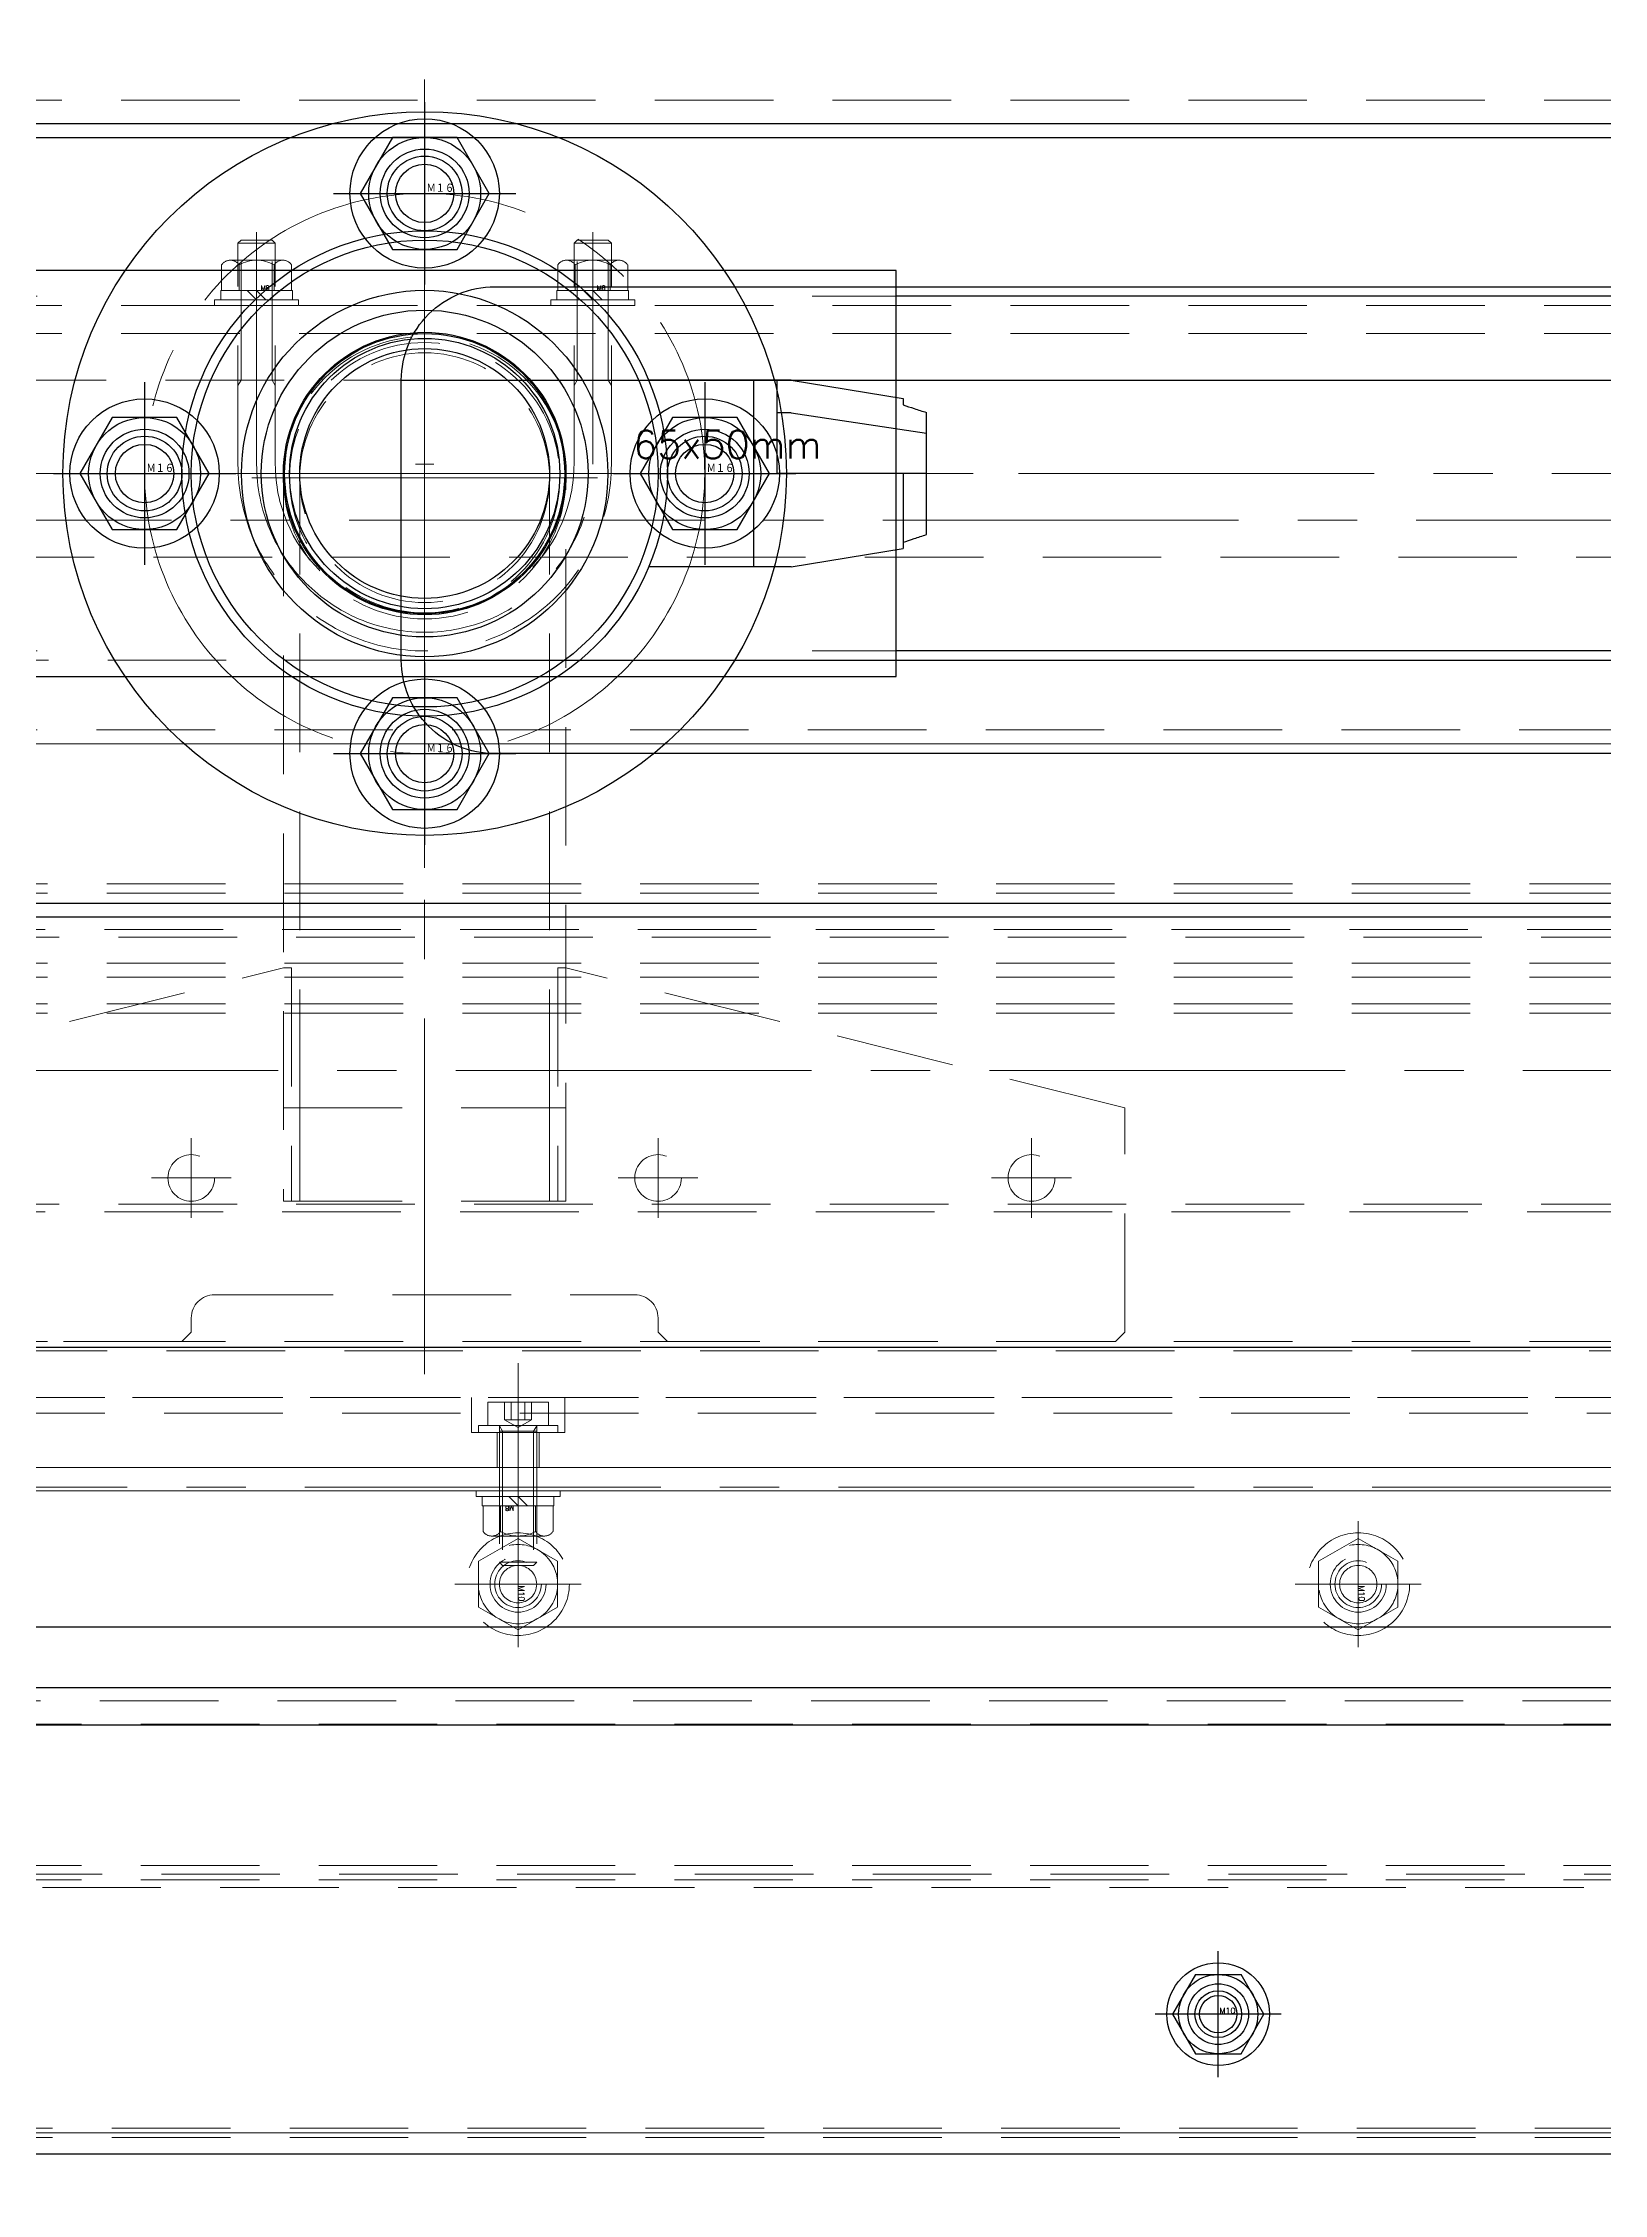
# Model space of a CAD drawing. Header units: millimetres. Extents: x -8731 to 85711, y -14522 to 31379.
# Drawn here: x 76051.1 to 76385.5, y 1189.2 to 1649.9 of the extents above; entities that cross this region are included whole.
import ezdxf
from ezdxf import colors
from ezdxf.entities.mleader import LeaderData, LeaderLine
from ezdxf.enums import TextEntityAlignment as Align
from ezdxf.math import Vec2, Vec3
from ezdxf.xclip import XClip

# ---------------------------------------------------------------- set-up
doc = ezdxf.new("R2010")
doc.units = ezdxf.units.MM
doc.header["$LTSCALE"] = 4
doc.header["$XCLIPFRAME"] = 0
for name, pattern in [('CENTER2', [28.575, 19.05, -3.175, 3.175, -3.175]), ('HIDDEN', [9.525, 6.35, -3.175]), ('PHANTOM2', [31.75, 15.875, -3.175, 3.175, -3.175, 3.175, -3.175])]:
    doc.linetypes.add(name, pattern=pattern)
for name, color, linetype, lineweight in [('04_HIDDEN', 2, 'HIDDEN', 13), ('05_CENTER', 4, 'CENTER2', 13), ('06_PHANTOM', 2, 'PHANTOM2', 13), ('08_DIM', 3, 'Continuous', 13)]:
    doc.layers.add(name, color=color, linetype=linetype, lineweight=lineweight)
doc.layers.add('10_DRAFT', color=8, linetype='Continuous', lineweight=0, plot=False)
doc.styles.add('KANJI0', font='txt.shx', dxfattribs={"width": 0.9, "height": 30, "bigfont": 'bigfont'})
doc.styles.add('KSS_TXT', font='txt.shx', dxfattribs={"bigfont": 'extfont2.shx'})
doc.styles.get("Standard").update_dxf_attribs({"font": 'txt.shx', "bigfont": 'extfont2.shx'})

# ---------------------------------------------------------------- blocks, each defined once
blk = doc.blocks.new('A$C7E805CF0_1_1_1')
at = {"color": 3}
blk.add_line((-44.45, -998), (-44.45, 998), dxfattribs=at)
at = {"color": 0}
blk.add_line((12, 998), (12, -998), dxfattribs=at)
blk.add_circle((-18, -600), 6.5, dxfattribs=at)
at = {"layer": '04_HIDDEN', "color": 3}
blk.add_line((-42.45, -998), (-42.45, 998), dxfattribs=at)
at = {"layer": '05_CENTER'}
for p, q in [((-18, -587.09), (-18, -612.91)), ((-30.91, -600), (-5.09, -600))]:
    blk.add_line(p, q, dxfattribs=at)
at = {"layer": '10_DRAFT'}
blk.add_line((-43.45, -998), (-43.45, 998), dxfattribs=at)
blk = doc.blocks.new('10b_2_1')
at = {"color": 0, "linetype": 'CENTER2'}
for p, q in [((0, -13.51), (0, 13.51)), ((13.51, 0), (-13.51, 0))]:
    blk.add_line(p, q, dxfattribs=at)
at = {"color": 0}
for p, q in [((-4.9, 8.49), (-9.8, 0)), ((-4.9, 8.49), (4.9, 8.49)), ((9.8, 0), (4.9, 8.49)), ((-9.8, 0), (-4.9, -8.49)), ((4.9, -8.49), (9.8, 0)), ((-4.9, -8.49), (4.9, -8.49))]:
    blk.add_line(p, q, dxfattribs=at)
for radius in [11, 8.49, 5, 4]:
    blk.add_circle((0, 0), radius, dxfattribs=at)
at = {"layer": '10_DRAFT', "style": 'KSS_TXT'}
blk.add_text('M10', height=1.25, dxfattribs=at).set_placement((0.26, 0.12))
blk = doc.blocks.new('A$C39C06508_1')
blk.add_blockref('10b_2_1', (-400, 0))
at = {"layer": '04_HIDDEN', "rotation": 90}
blk.add_blockref('A$C7E805CF0_1_1_1', (-1000, 18), dxfattribs=at)
blk = doc.blocks.new('AM_BALLOON1')
at = {"transparency": 16777216}
blk.add_circle((0, 0), 5, dxfattribs=at)
blk.add_attdef('B_NUMBER', text='', height=3, dxfattribs=at).set_placement((0, 0), align=Align.MIDDLE_CENTER)
blk = doc.blocks.new('_OPEN')
at = {"color": 0, "linetype": 'ByBlock'}
for p, q in [((-1, 0.167), (0, 0)), ((0, 0), (-1, -0.167)), ((0, 0), (-1, 0))]:
    blk.add_line(p, q, dxfattribs=at)
blk = doc.blocks.new('A$C2B9527C7_1_1')
at = {"color": 0}
blk.add_lwpolyline([(0, -8.5), (0, 8.5), (1.5, 8.5), (1.5, -8.5)], close=True, dxfattribs=at)
blk = doc.blocks.new('CBSST8-30a_1_1')
at = {"color": 0}
for p, q in [((0, 6.5), (-5, 6.5)), ((-5, 6.5), (-5, -6.5)), ((0, 6.5), (0, -6.5)), ((0, 4), (29.32, 4)), ((0.08, 4), (1.25, 3.32)), ((1.25, 4), (1.25, -4)), ((1.25, 3.32), (30, 3.32)), ((29.32, 4), (29.32, -4)), ((29.32, 4), (30, 3.32)), ((30, 3.32), (30, -3.32)), ((0, -4), (29.32, -4)), ((0.08, -4), (1.25, -3.32)), ((1.25, -3.32), (30, -3.32)), ((29.32, -4), (30, -3.32)), ((0, -6.5), (-5, -6.5))]:
    blk.add_line(p, q, dxfattribs=at)
at = {"color": 0, "linetype": 'CENTER2'}
blk.add_line((-6.47, 0), (30.92, 0), dxfattribs=at)
at = {"color": 0, "linetype": 'HIDDEN'}
for p, q in [((-5, 2.89), (-1.2, 2.89)), ((-5, 1.44), (-1.2, 1.44)), ((-1.2, 2.89), (-1.2, -2.89)), ((-1.2, 2.89), (0.47, 0)), ((0.47, 0), (-1.2, -2.89)), ((-5, -1.44), (-1.2, -1.44)), ((-5, -2.89), (-1.2, -2.89)), ((-0.37, -1.44), (-0.37, -1.44)), ((0.05, -0.72), (0.05, -0.72))]:
    blk.add_line(p, q, dxfattribs=at)
blk = doc.blocks.new('A$C2CD0138C_1_1')
at = {"color": 4}
for name in ['CBSST8-30a_1_1', 'A$C2B9527C7_1_1']:
    blk.add_blockref(name, (-1.5, 0), dxfattribs=at)
blk = doc.blocks.new('M8Nza_1_1_1')
at = {"color": 0}
for p, q in [((5.62, 9.7), (-5.63, 9.7)), ((-7.5, 8.69), (-7.5, 3.2)), ((-3.75, 3.2), (-3.75, 8.69)), ((3.75, 8.69), (3.75, 3.2)), ((7.5, 3.2), (7.5, 8.69)), ((-7.7, 3.2), (7.7, 3.2)), ((-7.7, 3.2), (-7.7, 1.2)), ((0, 1.2), (-2, 3.2)), ((0, 3.2), (2, 1.2)), ((7.7, 3.2), (7.7, 1.2))]:
    blk.add_line(p, q, dxfattribs=at)
at = {"color": 0, "linetype": 'CENTER2'}
blk.add_line((0, 9.7), (0, 0), dxfattribs=at)
at = {"color": 0}
blk.add_lwpolyline([(-9, 1.2), (9, 1.2), (9, 0), (-9, 0)], close=True, dxfattribs=at)
for centre, radius, start, end in [((-5.63, 7.45), 2.25, 33.626, 146.374), ((0, 2.2), 7.5, 60, 120), ((5.62, 7.45), 2.25, 33.626, 146.374)]:
    blk.add_arc(centre, radius, start, end, dxfattribs=at)
at = {"layer": '10_DRAFT', "style": 'KSS_TXT'}
blk.add_text('M8', height=1, dxfattribs=at).set_placement((0.87, 3.27))
blk = doc.blocks.new('A$C07217E9C_1_1_1')
at = {"color": 0}
blk.add_lwpolyline([(-30, 0), (1670, 0), (1670, -15), (-30, -15)], close=True, dxfattribs=at)
at = {"layer": '04_HIDDEN'}
for p, q in [((1265.5, -7.5), (1265.5, 0)), ((1274.5, -7.5), (1274.5, 0)), ((1260, -7.5), (1280, -7.5)), ((1260, -15), (1260, -7.5)), ((1280, -7.5), (1280, -15))]:
    blk.add_line(p, q, dxfattribs=at)
at = {"layer": '05_CENTER'}
blk.add_line((1270, -22.32), (1270, 6.98), dxfattribs=at)
blk = doc.blocks.new('A$C546A67D1_1_1_1')
at = {"color": 0}
blk.add_line((5, -50), (5, 1850), dxfattribs=at)
blk.add_lwpolyline([(0, -50), (0, 1850), (85, 1850), (90, 1845), (90, -45), (85, -50)], close=True, dxfattribs=at)
at = {"layer": '04_HIDDEN'}
for p, q in [((5, 50), (5, 1750)), ((85.26, 50), (85.26, 1750)), ((88.31, 50), (88.31, 1750))]:
    blk.add_line(p, q, dxfattribs=at)
at = {"layer": '04_HIDDEN', "color": 3}
blk.add_line((55, 50), (55, 1750), dxfattribs=at)
at = {"layer": '04_HIDDEN'}
for centre in [(25, 1530), (25, 1350)]:
    blk.add_circle(centre, 6, dxfattribs=at)
at = {"layer": '05_CENTER'}
for p, q in [((25, 1539.34), (25, 1520.66)), ((15.66, 1530), (34.34, 1530)), ((25, 1359.34), (25, 1340.66)), ((-7.1, 1350), (12.19, 1350)), ((15.66, 1350), (34.34, 1350))]:
    blk.add_line(p, q, dxfattribs=at)
blk = doc.blocks.new('A$C23901CDF_1_1_1')
at = {"color": 3}
blk.add_line((-27.5, 36.61), (1662.5, 36.61), dxfattribs=at)
at = {"color": 0}
blk.add_lwpolyline([(-27.5, 40), (1662.5, 40), (1662.5, -23), (1660.5, -25), (-25.5, -25), (-27.5, -23)], close=True, dxfattribs=at)
for centre in [(1267.5, 0), (1447.5, 0)]:
    blk.add_circle(centre, 6, dxfattribs=at)
at = {"layer": '05_CENTER'}
for p, q in [((1267.5, -9.34), (1267.5, 9.34)), ((1447.5, -9.34), (1447.5, 9.34)), ((1276.84, 0), (1258.16, 0)), ((1456.84, 0), (1438.16, 0))]:
    blk.add_line(p, q, dxfattribs=at)
blk = doc.blocks.new('A$C16DC10C5_1')
for name, p in [('A$C546A67D1_1_1_1', (15, -900)), ('A$C2CD0138C_1_1', (7.5, 450))]:
    blk.add_blockref(name, p)
at = {"xscale": -1, "rotation": 270}
blk.add_blockref('A$C07217E9C_1_1_1', (15, -820), dxfattribs=at)
at = {"rotation": 270}
blk.add_blockref('M8Nza_1_1_1', (20, 450), dxfattribs=at)
at = {"layer": '04_HIDDEN', "rotation": 90}
blk.add_blockref('A$C23901CDF_1_1_1', (40, -817.5), dxfattribs=at)
at = {"layer": '04_HIDDEN'}
for p in [(40, 630), (40, 450)]:
    blk.add_blockref('10b_2_1', p, dxfattribs=at)
blk = doc.blocks.new('A$C751B273A_1_1_1')
for p, q in [((-99, -844.5), (-99, 844.5)), ((-49, 844.5), (-49, -844.5))]:
    blk.add_line(p, q)
at = {"color": 0}
blk.add_lwpolyline([(-79, -844.5), (-79, 844.5), (-179, 844.5), (-179, -844.5)], close=True, dxfattribs=at)
at = {"layer": '04_HIDDEN'}
for p, q in [((-177, -844.5), (-177, 844.5)), ((-106.67, -844.5), (-106.67, 844.5)), ((-104.67, -844.5), (-104.67, 844.5)), ((-99, -844.5), (-99, 844.5)), ((-96, -844.5), (-96, 844.5)), ((-81, -844.5), (-81, 844.5))]:
    blk.add_line(p, q, dxfattribs=at)
blk = doc.blocks.new('A$C68F274FF_1_1')
at = {"color": 0}
blk.add_line((-1955, 3), (145, 3), dxfattribs=at)
blk.add_lwpolyline([(-1955, 0), (145, 0), (145, 35), (140, 40), (-1950, 40), (-1955, 35)], close=True, dxfattribs=at)
blk = doc.blocks.new('A$C7AAF005D_1_1')
at = {"color": 0}
for p, q in [((-30.25, 183), (-30.25, 28)), ((30.25, 28), (30.25, 183)), ((-150, 48), (-30.25, 78)), ((150, 48), (30.25, 78)), ((-150, 0), (-150, 48)), ((-30.25, 48), (30.25, 48)), ((-26.75, 48), (-26.75, 28)), ((26.75, 48), (26.75, 28)), ((150, 0), (150, 48)), ((-30.25, 28), (30.25, 28)), ((-45, 8), (45, 8)), ((-148, -2), (-150, 0)), ((-50, 0), (-52, -2)), ((-50, 0), (-50, 3)), ((50, 3), (50, 0)), ((150, 0), (148, -2)), ((-52, -2), (-148, -2)), ((52, -2), (50, 0)), ((148, -2), (52, -2))]:
    blk.add_line(p, q, dxfattribs=at)
for centre, radius in [((0, 183), 30.25), ((0, 183), 28.95), ((0, 183), 26.75), ((-130, 33), 5), ((-50, 33), 5), ((50, 33), 5), ((130, 33), 5)]:
    blk.add_circle(centre, radius, dxfattribs=at)
for centre, start, end in [((-45, 3), 90, 180), ((45, 3), 0, 90)]:
    blk.add_arc(centre, 5, start, end, dxfattribs=at)
at = {"layer": '04_HIDDEN'}
for p, q in [((-26.75, 48), (-26.75, 183)), ((26.75, 48), (26.75, 183)), ((-28.55, 78), (-30.25, 78)), ((-28.55, 78), (-28.55, 28)), ((28.55, 78), (30.25, 78)), ((28.55, 78), (28.55, 28))]:
    blk.add_line(p, q, dxfattribs=at)
at = {"layer": '05_CENTER'}
for p, q in [((0, -9.01), (0, 220.04)), ((37.04, 183), (-37.04, 183)), ((-130, 24.46), (-130, 41.54)), ((-50, 24.46), (-50, 41.54)), ((50, 24.46), (50, 41.54)), ((130, 24.46), (130, 41.54)), ((-138.54, 33), (-121.46, 33)), ((-58.54, 33), (-41.46, 33)), ((58.54, 33), (41.46, 33)), ((138.54, 33), (121.46, 33))]:
    blk.add_line(p, q, dxfattribs=at)
blk = doc.blocks.new('A$C50AA2148_1_1')
for name, p in [('A$C7AAF005D_1_1', (-440, -119)), ('A$C68F274FF_1_1', (35, 7))]:
    blk.add_blockref(name, p)
at = {"rotation": 90}
blk.add_blockref('A$C751B273A_1_1_1', (-870, 56), dxfattribs=at)
blk = doc.blocks.new('A$C76D83096_1_1_1')
at = {"color": 0}
for p, q in [((6, 30.25), (1694, 30.25)), ((6, -30.25), (1694, -30.25))]:
    blk.add_line(p, q, dxfattribs=at)
at = {"layer": '04_HIDDEN'}
for p, q in [((3, 28.6), (1697, 28.6)), ((3, -28.6), (1697, -28.6))]:
    blk.add_line(p, q, dxfattribs=at)
at = {"layer": '05_CENTER'}
blk.add_line((-5.79, 0), (1705.69, 0), dxfattribs=at)
blk = doc.blocks.new('A$C081D2C41_1')
at = {"rotation": 270}
blk.add_blockref('A$C50AA2148_1_1', (-7, -870), dxfattribs=at)
at = {"xscale": -1, "rotation": 270}
blk.add_blockref('A$C76D83096_1_1_1', (-70, -850), dxfattribs=at)
blk = doc.blocks.new('コンパクトボールバルブ27型-ソケット形-50mmc_1_1_1')
at = {"color": 0}
for p, q in [((13.09, 107.5), (-13.09, 107.5)), ((-13, 78.5), (-8.63, 107.5)), ((0, 107.5), (0, 75.5)), ((-20, 78.5), (-16.07, 102.5)), ((-16.07, 102.5), (-14.73, 102.5)), ((0, 102.5), (16.07, 102.5)), ((20, 78.5), (16.07, 102.5)), ((-20, 78.5), (-20, 70.5)), ((-13, 78.5), (-13.02, 75.5)), ((20, 78.5), (20, 70.5)), ((0, 75.5), (-19.88, 75.5)), ((-20, 70.5), (-20, 48)), ((20, 70.5), (-20, 70.5)), ((20, 70.5), (20, 48))]:
    blk.add_line(p, q, dxfattribs=at)
for radius in [52, 50, 39.25, 30.25]:
    blk.add_circle((0, 0), radius, dxfattribs=at)
for points in [[(-14.73, 102.5), (-14.45, 103.28), (-13.89, 104.95), (-13.36, 106.62), (-13.09, 107.5)], [(14.73, 102.5), (14.45, 103.28), (13.89, 104.95), (13.36, 106.62), (13.09, 107.5)]]:
    blk.add_open_spline(points, degree=3, knots=[0, 0, 0, 0, 0.474859, 1, 1, 1, 1], dxfattribs=at)
at = {"layer": '05_CENTER', "color": 0}
for p, q in [((0, -62), (0, 117.5)), ((-62, 0), (62, 0))]:
    blk.add_line(p, q, dxfattribs=at)
blk = doc.blocks.new('A$C784144CA_1_1_1')
at = {"color": 0}
for centre, radius in [((0, 0), 77.5), ((0, 60), 9.5), ((0, 0), 30.25), ((0, 0), 28.95), ((0, 0), 26.75), ((-60, 0), 9.5), ((60, 0), 9.5), ((0, -60), 9.5)]:
    blk.add_circle(centre, radius, dxfattribs=at)
at = {"layer": '05_CENTER'}
for p, q in [((0, -84.44), (0, 84.44)), ((84.44, 0), (-84.44, 0))]:
    blk.add_line(p, q, dxfattribs=at)
blk.add_circle((0, 0), 60, dxfattribs=at)
blk = doc.blocks.new('A$C052529DE_1_1_1')
blk.add_blockref('A$C784144CA_1_1_1', (0, 0))
blk = doc.blocks.new('16b_1_1_1')
at = {"color": 0, "linetype": 'CENTER2'}
for p, q in [((0, 19.54), (0, -19.54)), ((-19.54, 0), (19.54, 0))]:
    blk.add_line(p, q, dxfattribs=at)
at = {"color": 0}
for p, q in [((-6.92, 11.99), (-13.85, 0)), ((6.93, 11.99), (-6.92, 11.99)), ((13.85, 0), (6.93, 11.99)), ((-13.85, 0), (-6.92, -11.99)), ((6.93, -11.99), (13.85, 0)), ((-6.92, -11.99), (6.93, -11.99))]:
    blk.add_line(p, q, dxfattribs=at)
for radius in [16, 11.99, 8, 6.25]:
    blk.add_circle((0, 0), radius, dxfattribs=at)
at = {"layer": '10_DRAFT', "style": 'KANJI0', "width": 0.82}
blk.add_text('Ｍ１６', height=1.714, dxfattribs=at).set_placement((0.41, 0.18))
blk = doc.blocks.new('径違いチーズ(TS-T)-65mm×50mmb_1_1_1')
at = {"color": 0}
for p, q in [((-101, 43.5), (-101, -43.5)), ((101, 43.5), (-101, 43.5)), ((101, -43.5), (101, 43.5)), ((-101, -43.5), (101, -43.5))]:
    blk.add_line(p, q, dxfattribs=at)
for radius in [35, 30]:
    blk.add_circle((0, 0), radius, dxfattribs=at)
at = {"layer": '05_CENTER', "color": 0}
for p, q in [((0, 53.5), (0, -53.5)), ((-101, 0), (101, 0))]:
    blk.add_line(p, q, dxfattribs=at)
at = {"layer": '10_DRAFT'}
for p, q in [((-101, 38), (-82.99, 38)), ((101, 38), (82.99, 38)), ((-101, -38), (-82.99, -38)), ((101, -38), (82.99, -38))]:
    blk.add_line(p, q, dxfattribs=at)
at = {"layer": '10_DRAFT', "style": 'KSS_TXT'}
blk.add_text('65x50mm', height=6, dxfattribs=at).set_placement((44.68, 3.2))
blk = doc.blocks.new('A$C48C628A5_1_1_1')
for p, q in [((1942, -792), (1611, -792)), ((1942, -868), (1611, -868))]:
    blk.add_line(p, q)
at = {"layer": '05_CENTER'}
blk.add_line((1942, -830), (1611, -830), dxfattribs=at)
at = {"rotation": 270}
blk.add_blockref('A$C052529DE_1_1_1', (1510, -830), dxfattribs=at)
for p in [(1510, -770), (1450, -830), (1570, -830), (1510, -890)]:
    blk.add_blockref('16b_1_1_1', p)
at = {"color": 4, "rotation": 270}
blk.add_blockref('コンパクトボールバルブ27型-ソケット形-50mmc_1_1_1', (1510, -830), dxfattribs=at)
at = {"color": 4}
blk.add_blockref('径違いチーズ(TS-T)-65mm×50mmb_1_1_1', (1510, -830), dxfattribs=at)
blk = doc.blocks.new('A$C07C31A19_1_1_1')
at = {"color": 0}
blk.add_line((-1000, 192), (1000, 192), dxfattribs=at)
blk.add_lwpolyline([(-1000, 200), (1000, 200), (1000, 100), (-1000, 100)], close=True, dxfattribs=at)
blk.add_circle((600, 130), 6.5, dxfattribs=at)
at = {"layer": '05_CENTER'}
for p, q in [((600, 117.09), (600, 142.91)), ((587.09, 130), (612.91, 130))]:
    blk.add_line(p, q, dxfattribs=at)
blk = doc.blocks.new('A$C4D6751E2_1_1_1')
at = {"color": 0}
for p, q in [((-40, 0), (-40, -47.32)), ((-32, 0), (-32, -47.32)), ((32, 0), (32, -47.32)), ((40, 0), (40, -47.32)), ((-39.32, -18), (-40, -16.83)), ((-32, -18), (-40, -18)), ((-39.32, -18), (-39.32, -48)), ((-32.68, -18), (-32, -16.83)), ((-32.68, -18), (-32.68, -48)), ((32.68, -18), (32, -16.83)), ((32, -18), (40, -18)), ((32.68, -18), (32.68, -48)), ((39.32, -18), (40, -16.83)), ((39.32, -18), (39.32, -48)), ((-32, -47.32), (-40, -47.32)), ((-40, -47.32), (-39.32, -48)), ((-32.68, -48), (-39.32, -48)), ((-32, -47.32), (-32.68, -48)), ((32, -47.32), (40, -47.32)), ((32, -47.32), (32.68, -48)), ((32.68, -48), (39.32, -48)), ((40, -47.32), (39.32, -48))]:
    blk.add_line(p, q, dxfattribs=at)
for radius in [40, 32]:
    blk.add_arc((0, 0), radius, 0, 180, dxfattribs=at)
at = {"layer": '05_CENTER', "color": 0}
for p, q in [((-36, 0), (-36, -49.71)), ((36, 0), (36, -49.71))]:
    blk.add_line(p, q, dxfattribs=at)
blk.add_arc((0, 0), 36, 0, 180, dxfattribs=at)
at = {"layer": '10_DRAFT'}
for p, q in [((1.99, 0), (-1.99, 0)), ((0, -1.99), (0, 1.99))]:
    blk.add_line(p, q, dxfattribs=at)
blk = doc.blocks.new('A$C407E2551_1_1_1')
at = {"color": 4}
blk.add_blockref('A$C4D6751E2_1_1_1', (0, -32), dxfattribs=at)
at = {"color": 4, "rotation": 180}
for p in [(-36, -66), (36, -66)]:
    blk.add_blockref('M8Nza_1_1_1', p, dxfattribs=at)
blk = doc.blocks.new('A$C6DBB619B_1_1_1')
at = {"color": 0}
for p, q in [((313, 2050), (313, 50)), ((357, 2050), (357, 50)), ((363, 2050), (363, 50))]:
    blk.add_line(p, q, dxfattribs=at)
at = {"layer": '05_CENTER'}
for p, q in [((350.78, 1516), (369.46, 1516)), ((350.78, 1444), (369.46, 1444))]:
    blk.add_line(p, q, dxfattribs=at)
blk = doc.blocks.new('A$C4032155D_1_1')
for name, p, rotation in [('A$C6DBB619B_1_1_1', (-2100, 3), 270), ('A$C407E2551_1_1_1', (-620, -420), 180)]:
    blk.add_blockref(name, p, dxfattribs=dict(rotation=rotation))
blk = doc.blocks.new('A$C08BD3208_1_1')
at = {"color": 0}
for points in [[(-959, 30), (959, 30)], [(959, -30), (-959, -30)]]:
    blk.add_lwpolyline(points, dxfattribs=at)
at = {"layer": '05_CENTER'}
blk.add_line((1061.54, 0), (-1061.54, 0), dxfattribs=at)
blk = doc.blocks.new('A$C18077F98_1_1_1')
blk.add_blockref('A$C08BD3208_1_1', (1050, -60.5))
blk = doc.blocks.new('A$C6CE94B02_1_1_1')
at = {"color": 0}
for p, q in [((-1000, 82), (1000, 82)), ((-1000, -82), (1000, -82))]:
    blk.add_line(p, q, dxfattribs=at)
for points in [[(-1000, 85), (1000, 85)], [(1000, -85), (-1000, -85)]]:
    blk.add_lwpolyline(points, dxfattribs=at)
blk.add_lwpolyline([(905, -50), (445, -50, -0.414214), (425, -30), (425, 30, -0.414214), (445, 50), (905, 50, -0.414214), (925, 30), (925, -30, -0.414214)], format="xyb", close=True, dxfattribs=at)
blk = doc.blocks.new('A$C6B5E16F8_1_1')
for p, q in [((-575, -3), (-75, -3)), ((-575, -63), (-75, -63))]:
    blk.add_line(p, q)
blk.add_blockref('A$C6CE94B02_1_1_1', (-1000, -33))
at = {"layer": '04_HIDDEN'}
blk.add_blockref('A$C18077F98_1_1_1', (-2050, 27.5), dxfattribs=at)

msp = doc.modelspace()

# ---------------------------------------------------------------- linework, layer by layer
at = {"color": 0}
for points in [[(74686.86232, 1370.59256), (76718.86232, 1370.59256)], [(76718.86232, 1310.59256), (74686.86232, 1310.59256)]]:
    msp.add_lwpolyline(points, dxfattribs=at)
at = {"layer": '05_CENTER'}
msp.add_line((74621.32359, 1340.59256), (76784.40106, 1340.59256), dxfattribs=at)
at = {"layer": '06_PHANTOM', "color": 6}
msp.add_lwpolyline([(74752.86232, 1925.19256), (76652.86232, 1925.19256), (76652.86232, 1310.59256), (74752.86232, 1310.59256)], close=True, dxfattribs=at)

# ---------------------------------------------------------------- block references
for name, p in [('A$C48C628A5_1_1_1', (74622.86234, 2387.69256)), ('A$C07C31A19_1_1_1', (75702.86232, 1097.69256)), ('A$C6B5E16F8_1_1', (76702.86232, 1580.69256))]:
    msp.add_blockref(name, p)
ref = msp.add_blockref('A$C39C06508_1', (76702.86232, 1227.69256))
XClip(ref).set_block_clipping_path([(-2068.8232591143, -411.9244112134), (65.0000000022, 90.5999999991)])
at = {"layer": '04_HIDDEN'}
msp.add_blockref('A$C4032155D_1_1', (76752.86234, 1947.69256), dxfattribs=at)
for name, p, rotation in [('A$C081D2C41_1', (75702.86232, 1499.80056), 90), ('A$C16DC10C5_1', (75702.86232, 1359.80056), 270)]:
    msp.add_blockref(name, p, dxfattribs=dict(at, rotation=rotation))

# ---------------------------------------------------------------- leaders
at = {"layer": '08_DIM'}
ml = msp.add_multileader_block('Standard', dxfattribs=at)
ml.set_content('AM_BALLOON1', color=256, scale=15)
ml.set_attribute('B_NUMBER', 'G', width=0)
ml.set_leader_properties(color=256, linetype='ByLayer', lineweight=-1)
ml.set_arrow_properties(name='OPEN')
ml.build(insert=Vec2(0, 0))
ml.multileader.update_dxf_attribs({"leader_type": 0, "has_dogleg": 0, "text_right_attachment_type": 6, "dogleg_length": 0, "arrow_head_size": 30, "scale": 15, "block_connection_type": 1})
ctx = ml.context
ctx.base_point, ctx.scale, ctx.char_height, ctx.arrow_head_size, ctx.landing_gap_size, ctx.plane_origin = Vec3(77538.8127, 2880.80037), 15, 60, 30, 30, Vec3(77538.8127, 2880.80037)
ctx.right_attachment, ctx.attachment_type = 6, 1
notes = []
notes.append((ctx, [(0, (0, 0, 0), (0, 0), (1, 0), 1, [])]))
ctx.block.insert = Vec3(77538.8127, 2880.80037)
ml = msp.add_multileader_block('Standard', dxfattribs=at)
ml.set_content('AM_BALLOON1', color=256, scale=15)
ml.set_attribute('B_NUMBER', 'H', width=0)
ml.set_leader_properties(color=256, linetype='ByLayer', lineweight=-1)
ml.set_arrow_properties(name='OPEN')
ml.build(insert=Vec2(0, 0))
ml.multileader.update_dxf_attribs({"leader_type": 0, "has_dogleg": 0, "text_right_attachment_type": 6, "dogleg_length": 0, "arrow_head_size": 30, "scale": 15, "block_connection_type": 1})
ctx = ml.context
ctx.base_point, ctx.scale, ctx.char_height, ctx.arrow_head_size, ctx.landing_gap_size, ctx.plane_origin = Vec3(77409.17981, 2739.35861), 15, 60, 30, 30, Vec3(77409.17981, 2739.35861)
ctx.right_attachment, ctx.attachment_type = 6, 1
notes.append((ctx, [(0, (0, 0, 0), (0, 0), (1, 0), 1, [])]))
ctx.block.insert = Vec3(77409.17981, 2739.35861)
ml = msp.add_multileader_block('Standard', dxfattribs=at)
ml.set_content('AM_BALLOON1', color=256, scale=15)
ml.set_attribute('B_NUMBER', 'I', width=0)
ml.set_leader_properties(color=256, linetype='ByLayer', lineweight=-1)
ml.set_arrow_properties(name='OPEN')
ml.build(insert=Vec2(0, 0))
ml.multileader.update_dxf_attribs({"leader_type": 0, "has_dogleg": 0, "text_right_attachment_type": 6, "dogleg_length": 0, "arrow_head_size": 30, "scale": 15, "block_connection_type": 1})
ctx = ml.context
ctx.base_point, ctx.scale, ctx.char_height, ctx.arrow_head_size, ctx.landing_gap_size, ctx.plane_origin = Vec3(77551.89496, 2589.59678), 15, 60, 30, 30, Vec3(77551.89496, 2589.59678)
ctx.right_attachment, ctx.attachment_type = 6, 1
notes.append((ctx, [(0, (0, 0, 0), (0, 0), (1, 0), 1, [])]))
ctx.block.insert = Vec3(77551.89496, 2589.59678)
ml = msp.add_multileader_block('Standard', dxfattribs=at)
ml.set_content('AM_BALLOON1', color=256, scale=6.25)
ml.set_attribute('B_NUMBER', '120', width=0)
ml.set_leader_properties(color=256, linetype='ByLayer', lineweight=-1)
ml.set_arrow_properties(name='OPEN')
ml.build(insert=Vec2(0, 0))
ml.multileader.update_dxf_attribs({"leader_type": 0, "has_dogleg": 0, "text_right_attachment_type": 6, "dogleg_length": 0, "arrow_head_size": 12.5, "scale": 2.5, "block_connection_type": 1})
ctx = ml.context
ctx.base_point, ctx.scale, ctx.char_height, ctx.arrow_head_size, ctx.landing_gap_size, ctx.plane_origin = Vec3(82283.06772, 2548.57113), 2.5, 25, 12.5, 12.5, Vec3(82283.06772, 2548.57113)
ctx.right_attachment, ctx.attachment_type = 6, 1
notes.append((ctx, [(0, (0, 0, 0), (0, 0), (1, 0), 1, [])]))
ctx.block.insert = Vec3(82283.06772, 2548.57113)
for ctx, leaders in notes:
    for number, flags, end, landing, length, lines in leaders:
        leader = LeaderData()
        leader.index, (leader.has_last_leader_line, leader.has_dogleg_vector, leader.attachment_direction) = number, flags
        leader.last_leader_point, leader.dogleg_vector, leader.dogleg_length = Vec3(end), Vec3(landing), length
        for number, points, colour, breaks in lines:
            line = LeaderLine()
            line.index, line.vertices, line.color, line.breaks = number, Vec3.list(points), colors.encode_raw_color(colour), breaks
            leader.lines.append(line)
        ctx.leaders.append(leader)

doc.saveas('drawing.dxf')
